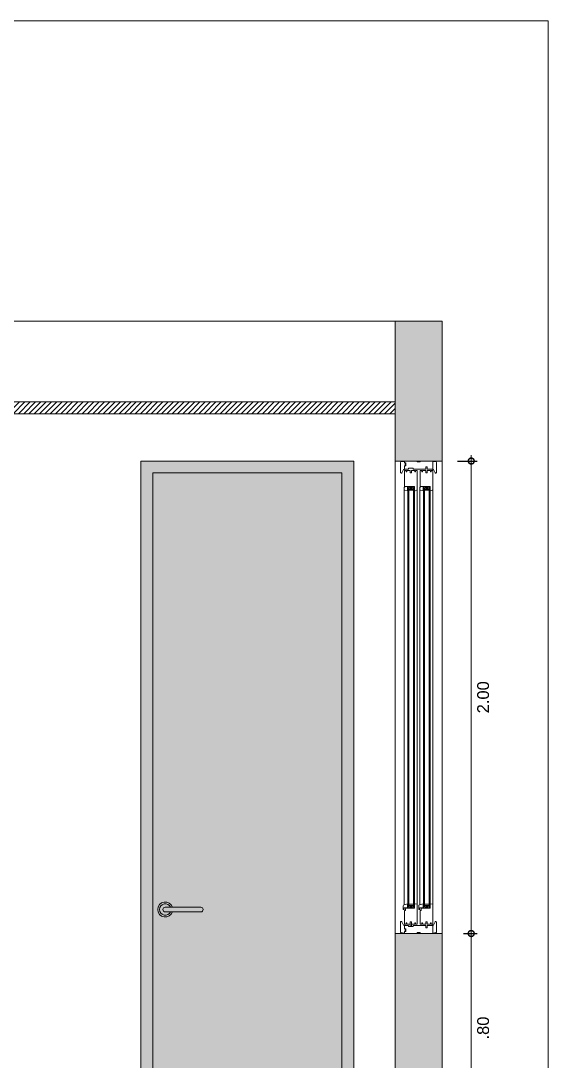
# Model space of a CAD drawing. Header units: metres. Extents: x 113 to 2416, y -346 to 476.
# Drawn here: x 299.665 to 301.896, y -157.313 to -152.91 of the extents above; entities that cross this region are included whole.
import ezdxf

# ---------------------------------------------------------------- set-up
doc = ezdxf.new("R2010")
doc.units = ezdxf.units.M
doc.header["$PDMODE"] = 34
doc.linetypes.add('0', pattern=[0])
doc.linetypes.add('CONTINU', pattern=[0])
doc.layers.get('0').update_dxf_attribs({"color": 250, "linetype": '0', "lineweight": 20})
doc.layers.get('Defpoints').update_dxf_attribs({"color": 6})
for name, color, linetype, lineweight in [('corte', 250, 'Continuous', 20), ('DIMENSIONES', 5, 'Continuous', 5), ('madera', 33, 'Continuous', 0), ('PLF 01', 252, 'Continuous', 9), ('SE-2', 252, 'Continuous', 9), ('SE-4', 254, 'Continuous', 0)]:
    doc.layers.add(name, color=color, linetype=linetype, lineweight=lineweight)
doc.layers.add('RELLENO SECCION', color=8, linetype='Continuous', lineweight=0, transparency=0.4)
doc.styles.add('ESC25-2mm', font='arial.ttf', dxfattribs={"height": 0.05})
doc.dimstyles.new('DIMS25', dxfattribs={"dimtxt": 0.05, "dimasz": 0.05, "dimexe": 0.025, "dimexo": 0.025, "dimgap": 0.025, "dimtad": 2, "dimzin": 4, "dimdsep": 46, "dimtxsty": 'ESC25-2mm', "dimblk": 'DOTSMALL', "dimcen": 0.025, "dimdle": 0.025, "dimclrd": 256, "dimclre": 256, "dimclrt": 1, "dimadec": 0, "dimazin": 0, "dimtfac": 1, "dimtix": 1, "dimtmove": 2, "dimatfit": 3, "dimfxl": 1, "dimtolj": 1, "dimtzin": 0, "dimlwd": -1, "dimarcsym": 0})

# ---------------------------------------------------------------- blocks, each defined once
blk = doc.blocks.new('Fenton Door Base02')
blk.add_lwpolyline([(23.9, 0), (9.7, 0), (9.7, 6), (7, 6), (7, 0), (1.5, 0), (0, 1.5), (0, 82.1), (1.5, 84), (9.5, 86), (10.5, 86), (11, 85.5), (11, 68), (34, 68), (49.7, 66.1), (49.7, 58), (54, 57.5), (54, 1.5), (52.5, 0), (46.7, 0), (46.7, 6), (44, 6), (44, 0), (29.9, 0), (29.9, 10), (23.9, 10)], close=True)
blk = doc.blocks.new('Fenton Door Jamb03')
blk.add_lwpolyline([(84, 1.5), (86, 9.5), (86, 10.5), (85.5, 11), (68, 11), (68, 52.5), (66.5, 54), (1.5, 54), (0, 52.5), (0, 46.7), (6, 46.7), (6, 44), (0, 44), (0, 30), (10, 30), (10, 24), (0, 24), (0, 9.7), (6, 9.7), (6, 7), (0, 7), (0, 1.5), (1.5, 0), (82.1, 0)], close=True)
blk = doc.blocks.new('Fenton Bead')
at = {"color": 7}
blk.add_lwpolyline([(2.1, 12.5, -0.341999), (0.2, 11), (0, 10.7), (0, 1), (1, 0), (18, 0), (18, 0.5), (14.7, 12.9, 0.339454), (13.2, 14), (4.1, 14, 0.341999)], format="xyb", close=True, dxfattribs=at)
blk = doc.blocks.new('Fenton Door Drip')
at = {"ltscale": 20}
blk.add_lwpolyline([(18.7, -8.8), (18.7, -22.2, -0.414138), (17.2, -23.7), (15.2, -23.7, -0.414214), (13.7, -22.2), (13.7, -16.7), (0, -15), (0, 0), (15, -4, -0.339454)], format="xyb", close=True, dxfattribs=at)
blk = doc.blocks.new('Fenton Casing Head')
blk.add_lwpolyline([(54, 34), (54, 30), (66, 30), (66, 34), (118.5, 34), (120, 32.5), (120, 25.8), (114, 25.8), (114, 13.8), (120, 13.8), (120, 1.5), (118.5, 0), (102.5, 0), (102.5, 4), (83.5, 4), (83.5, 0), (30, 0), (30, 10), (24, 10), (24, 0), (1.5, 0), (0, 1.5), (0, 32.5), (1.5, 34), (54, 34)])
blk = doc.blocks.new('Fenton Casing Head Strip')
blk.add_lwpolyline([(15.5, 16.3), (0, 18.7), (0, 12), (-3.5, 12), (-3.5, 0), (0, 0), (0, -15.1), (4.5, -15.1), (11.3, -29.7, 0.802585), (17, -28.4), (17, 14.6)], format="xyb", close=True)
blk = doc.blocks.new('_DotSmall')
at = {"color": 0, "linetype": 'ByBlock', "lineweight": 13, "const_width": 0.5}
blk.add_lwpolyline([(-0.0625, 0, 1), (0.0625, 0, 1)], format="xyb", close=True, dxfattribs=at)
blk = doc.blocks.new('*D496')
at = {"layer": 'Defpoints', "color": 0, "transparency": 16777216}
for p in [(301.4876, -154.7732), (301.5132, -156.7732), (301.5708, -156.7732)]:
    blk.add_point(p, dxfattribs=at)
at = {"layer": 'DIMENSIONES', "lineweight": -2, "transparency": 16777216}
for p, q in [((301.5126, -154.7732), (301.5958, -154.7732)), ((301.5382, -156.7732), (301.5958, -156.7732))]:
    blk.add_line(p, q, dxfattribs=at)
at = {"layer": 'DIMENSIONES', "transparency": 16777216}
blk.add_line((301.5708, -154.7482), (301.5708, -156.7982), dxfattribs=at)
at = {"layer": 'DIMENSIONES', "transparency": 16777216, "xscale": 0.05, "yscale": 0.05, "zscale": 0.05}
for p, rotation in [((301.5708, -154.7732), 90), ((301.5708, -156.7732), 270)]:
    blk.add_blockref('_DotSmall', p, dxfattribs=dict(at, rotation=rotation))
at = {"layer": 'DIMENSIONES', "color": 5, "transparency": 16777216, "insert": (301.6213, -155.7732), "char_height": 0.05, "attachment_point": 5, "rotation": 90, "style": 'ESC25-2mm'}
blk.add_mtext('\\A1;2.00', dxfattribs=at)
blk = doc.blocks.new('*D493')
at = {"layer": 'Defpoints', "color": 0, "transparency": 16777216}
for p in [(301.5132, -156.7732), (301.4346, -157.5732), (301.5708, -157.5732)]:
    blk.add_point(p, dxfattribs=at)
at = {"layer": 'DIMENSIONES', "transparency": 16777216}
blk.add_line((301.5708, -156.7482), (301.5708, -157.5982), dxfattribs=at)
at = {"layer": 'DIMENSIONES', "lineweight": -2, "transparency": 16777216}
for p, q in [((301.5382, -156.7732), (301.5958, -156.7732)), ((301.4596, -157.5732), (301.5958, -157.5732))]:
    blk.add_line(p, q, dxfattribs=at)
at = {"layer": 'DIMENSIONES', "transparency": 16777216, "xscale": 0.05, "yscale": 0.05, "zscale": 0.05}
for p, rotation in [((301.5708, -156.7732), 90), ((301.5708, -157.5732), 270)]:
    blk.add_blockref('_DotSmall', p, dxfattribs=dict(at, rotation=rotation))
at = {"layer": 'DIMENSIONES', "color": 5, "transparency": 16777216, "insert": (301.6213, -157.1732), "char_height": 0.05, "attachment_point": 5, "rotation": 90, "style": 'ESC25-2mm'}
blk.add_mtext('\\A1;.80', dxfattribs=at)

msp = doc.modelspace()

# ---------------------------------------------------------------- hatches: boundary and pattern name
at = {"layer": 'madera', "transparency": 33554531}
h = msp.add_hatch(color=256, dxfattribs=at)
h.dxf.hatch_style = 1
h.set_gradient(color1=(229, 215, 204), color2=(229, 215, 204), name='CURVED')
h.paths.add_polyline_path([(300.6259, -157.0232), (301.0734, -157.0232), (301.0734, -157.5732), (300.1734, -157.5732), (300.1734, -154.7732), (301.0734, -154.7732), (301.0734, -157.0237), (300.6259, -157.0237), (300.6259, -156.7232)])
at = {"layer": 'PLF 01'}
h = msp.add_hatch(dxfattribs=at)
h.set_pattern_fill('LINE', color=256, scale=0.005, angle=45)
h.set_pattern_definition([(45, (289.060584, -154.548238), (-0.01122532, 0.01122532), [])])
h.paths.add_polyline_path([(299.1484, -154.5732), (299.1484, -154.5232), (297.7984, -154.5232), (297.7984, -154.5732)])
h.paths.add_polyline_path([(299.1484, -154.5232), (299.1484, -154.5732), (301.2484, -154.5732), (301.2484, -154.5232)])
at = {"layer": 'RELLENO SECCION', "linetype": 'CONTINU', "transparency": 33554483}
h = msp.add_hatch(color=256, dxfattribs=at)
h.dxf.hatch_style = 1
h.paths.add_polyline_path([(301.2484, -154.7732), (301.4484, -154.7732), (301.4484, -154.1814), (301.2484, -154.1814)], flags=0)
h.paths.add_polyline_path([(297.7984, -156.2732), (297.6984, -156.2732), (297.7984, -156.2732), (297.7984, -157.6332), (298.8984, -157.6332), (298.8984, -157.6032), (301.2484, -157.6032), (301.2484, -156.7732), (301.4484, -156.7732), (301.4484, -157.7732), (297.6484, -157.7732), (297.6484, -154.1814), (297.7984, -154.1814)])
h = msp.add_hatch(color=256, dxfattribs=at)
h.dxf.hatch_style = 1
h.paths.add_polyline_path([(301.2484, -154.7732), (301.4484, -154.7732), (301.4484, -154.1814), (301.2484, -154.1814)])

# ---------------------------------------------------------------- linework, layer by layer
at = {"layer": 'corte'}
for p, q in [((301.2484, -154.7732), (301.2484, -154.1814)), ((301.2484, -154.1814), (301.4484, -154.1814)), ((301.4484, -154.7732), (301.4484, -154.1814)), ((301.2484, -154.7732), (301.4484, -154.7732)), ((301.2484, -154.7732), (301.4484, -154.7732)), ((301.2484, -157.6032), (301.2484, -156.7732)), ((301.2484, -156.7732), (301.4484, -156.7732)), ((301.4484, -156.7732), (301.2484, -156.7732)), ((301.4484, -157.7732), (301.4484, -156.7732))]:
    msp.add_line(p, q, dxfattribs=at)
at = {"layer": 'Defpoints', "lineweight": 13}
msp.add_lwpolyline([(283.1304, -152.9098), (301.8964, -152.9098), (301.8964, -166.5062), (283.1304, -166.5062)], close=True, dxfattribs=at)
at = {"layer": 'PLF 01'}
for p, q in [((301.2484, -154.1814), (297.7984, -154.1814)), ((301.2484, -154.5232), (299.1484, -154.5232)), ((301.2484, -154.5732), (299.1484, -154.5732))]:
    msp.add_line(p, q, dxfattribs=at)
at = {"layer": 'SE-2'}
for p, q in [((301.2484, -156.7732), (301.2484, -154.7732)), ((301.4484, -156.7732), (301.4484, -154.7732)), ((301.2874, -154.8945), (301.2874, -156.6515, 0.0467)), ((301.3044, -154.8812), (301.3284, -154.8862)), ((301.3284, -154.8812), (301.3044, -154.8862)), ((301.3064, -154.8862), (301.3264, -154.8922)), ((301.3264, -154.8862), (301.3064, -154.8922)), ((301.3424, -154.8954), (301.3424, -156.6511, 0.0467)), ((301.3534, -154.8945), (301.3534, -156.6516, 0.0467)), ((301.3704, -154.8812), (301.3944, -154.8862)), ((301.3944, -154.8812), (301.3704, -154.8862)), ((301.3724, -154.8862), (301.3924, -154.8922)), ((301.3924, -154.8862), (301.3724, -154.8922)), ((301.4084, -156.6511, 0.0467), (301.4084, -154.8954)), ((301.3044, -156.6652, 0.0467), (301.3284, -156.6602, 0.0467)), ((301.3284, -156.6652, 0.0467), (301.3044, -156.6602, 0.0467)), ((301.3064, -156.6602, 0.0467), (301.3264, -156.6542, 0.0467)), ((301.3264, -156.6602, 0.0467), (301.3064, -156.6542, 0.0467)), ((301.3704, -156.6652, 0.0467), (301.3944, -156.6602, 0.0467)), ((301.3944, -156.6652, 0.0467), (301.3704, -156.6602, 0.0467)), ((301.3724, -156.6602, 0.0467), (301.3924, -156.6542, 0.0467)), ((301.3924, -156.6602, 0.0467), (301.3724, -156.6542, 0.0467))]:
    msp.add_line(p, q, dxfattribs=at)
for points in [[(301.4064, -154.8072), (301.4064, -154.8086), (301.4109, -154.8086), (301.4177, -154.8232, 0.802585), (301.4234, -154.8219), (301.4234, -154.7789), (301.4219, -154.7772), (301.4084, -154.7751)], [(301.4064, -156.7392), (301.4064, -156.7379), (301.4109, -156.7379), (301.4177, -156.7233, -0.802585), (301.4234, -156.7246), (301.4234, -156.7676), (301.4219, -156.7693), (301.4084, -156.7714)]]:
    msp.add_lwpolyline(points, format="xyb", dxfattribs=at)
at = {"layer": 'SE-2', "elevation": -0.0467}
for points in [[(301.3024, -154.8987), (301.3024, -154.8867), (301.3014, -154.8867), (301.3014, -154.8987)], [(301.3064, -156.6602), (301.3064, -154.8862), (301.3024, -154.8862), (301.3024, -156.6602)], [(301.3044, -154.8812), (301.3044, -154.8862), (301.3284, -154.8862), (301.3284, -154.8812)], [(301.3064, -154.8862), (301.3064, -154.8922), (301.3264, -154.8922), (301.3264, -154.8862)], [(301.3064, -154.8922), (301.3064, -154.8972), (301.3264, -154.8972), (301.3264, -154.8922)], [(301.3264, -156.6602), (301.3264, -154.8862), (301.3304, -154.8862), (301.3304, -156.6602)], [(301.3314, -154.8987), (301.3314, -154.8867), (301.3304, -154.8867), (301.3304, -154.8987)], [(301.3684, -154.8987), (301.3684, -154.8867), (301.3674, -154.8867), (301.3674, -154.8987)], [(301.3724, -156.6602), (301.3724, -154.8862), (301.3684, -154.8862), (301.3684, -156.6602)], [(301.3704, -154.8812), (301.3704, -154.8862), (301.3944, -154.8862), (301.3944, -154.8812)], [(301.3724, -154.8862), (301.3724, -154.8922), (301.3924, -154.8922), (301.3924, -154.8862)], [(301.3724, -154.8922), (301.3724, -154.8972), (301.3924, -154.8972), (301.3924, -154.8922)], [(301.3924, -156.6602), (301.3924, -154.8862), (301.3964, -154.8862), (301.3964, -156.6602)], [(301.3974, -154.8987), (301.3974, -154.8867), (301.3964, -154.8867), (301.3964, -154.8987)], [(301.3024, -156.6477), (301.3024, -156.6597), (301.3014, -156.6597), (301.3014, -156.6477)], [(301.3044, -156.6652), (301.3044, -156.6602), (301.3284, -156.6602), (301.3284, -156.6652)], [(301.3064, -156.6542), (301.3064, -156.6492), (301.3264, -156.6492), (301.3264, -156.6542)], [(301.3064, -156.6602), (301.3064, -156.6542), (301.3264, -156.6542), (301.3264, -156.6602)], [(301.3314, -156.6477), (301.3314, -156.6597), (301.3304, -156.6597), (301.3304, -156.6477)], [(301.3684, -156.6477), (301.3684, -156.6597), (301.3674, -156.6597), (301.3674, -156.6477)], [(301.3704, -156.6652), (301.3704, -156.6602), (301.3944, -156.6602), (301.3944, -156.6652)], [(301.3724, -156.6542), (301.3724, -156.6492), (301.3924, -156.6492), (301.3924, -156.6542)], [(301.3724, -156.6602), (301.3724, -156.6542), (301.3924, -156.6542), (301.3924, -156.6602)], [(301.3974, -156.6477), (301.3974, -156.6597), (301.3964, -156.6597), (301.3964, -156.6477)], [(301.3186, -156.7232), (301.3126, -156.7232), (301.3126, -156.7432), (301.3186, -156.7432)]]:
    msp.add_lwpolyline(points, close=True, dxfattribs=at)
at = {"layer": 'SE-4'}
for p, q in [((300.1734, -154.7732), (300.1734, -157.5732)), ((301.0734, -154.7732), (300.1734, -154.7732)), ((301.0734, -154.7732), (301.0734, -157.5732))]:
    msp.add_line(p, q, dxfattribs=at)
msp.add_lwpolyline([(301.0234, -157.5732), (301.0234, -154.8232), (300.2234, -154.8232), (300.2234, -157.5732)], dxfattribs=at)
at = {"layer": 'SE-4', "elevation": 0}
msp.add_lwpolyline([(300.2765, -156.6615), (300.4265, -156.6615, -1), (300.4265, -156.6815), (300.2765, -156.6815, -1)], format="xyb", close=True, dxfattribs=at)
at = {"layer": 'SE-4'}
for radius, start, end in [(0.032, 18.21, 341.79), (0.024, 24.6243, 335.3757)]:
    msp.add_arc((300.2765, -156.6715, 0), radius, start, end, dxfattribs=at)

# ---------------------------------------------------------------- block references
at = {"layer": 'SE-2', "xscale": -0.001000000023175567, "yscale": 0.001000000023175567, "zscale": 0.001000000023175567}
for name, p in [('Fenton Casing Head Strip', (301.2884, -154.7935)), ('Fenton Casing Head', (301.4084, -154.8072)), ('Fenton Door Drip', (301.3014, -156.6477, 0.0467)), ('Fenton Door Base02', (301.3424, -156.7332, 0.0467)), ('Fenton Door Drip', (301.3674, -156.6477, 0.0467)), ('Fenton Door Base02', (301.4084, -156.7332, 0.0467))]:
    msp.add_blockref(name, p, dxfattribs=at)
at = {"layer": 'SE-2', "yscale": 0.001000000023175567, "zscale": 0.001000000023175567}
for name, p, xscale, rotation in [('Fenton Door Jamb03', (301.3424, -154.8132), -0.001000000023175567, 90), ('Fenton Door Jamb03', (301.4084, -154.8132), -0.001000000023175567, 90), ('Fenton Bead', (301.3014, -154.8812), -0.001000000023175567, 90), ('Fenton Bead', (301.3674, -154.8812), -0.001000000023175567, 90), ('Fenton Casing Head Strip', (301.2884, -156.753), 0.001000000023175567, 180), ('Fenton Casing Head', (301.4084, -156.7392), 0.001000000023175567, 180)]:
    msp.add_blockref(name, p, dxfattribs=dict(at, xscale=xscale, rotation=rotation))

# ---------------------------------------------------------------- dimensions: what is measured, and where the dimension line sits
at = {"layer": 'DIMENSIONES', "color": 1}
for base, p1, p2, picture, middle in [((301.5708, -156.7732), (301.4876, -154.7732), (301.5132, -156.7732), '*D496', (301.6213, -155.7732)), ((301.5708, -157.5732), (301.5132, -156.7732), (301.4346, -157.5732), '*D493', (301.6213, -157.1732))]:
    dim = msp.add_linear_dim(base=base, p1=p1, p2=p2, angle=90, dimstyle='DIMS25', override={"dimclrt": 5}, dxfattribs=at)
    dim.commit()
    dim.dimension.update_dxf_attribs({"geometry": picture, "text_midpoint": middle})

doc.saveas('drawing.dxf')
